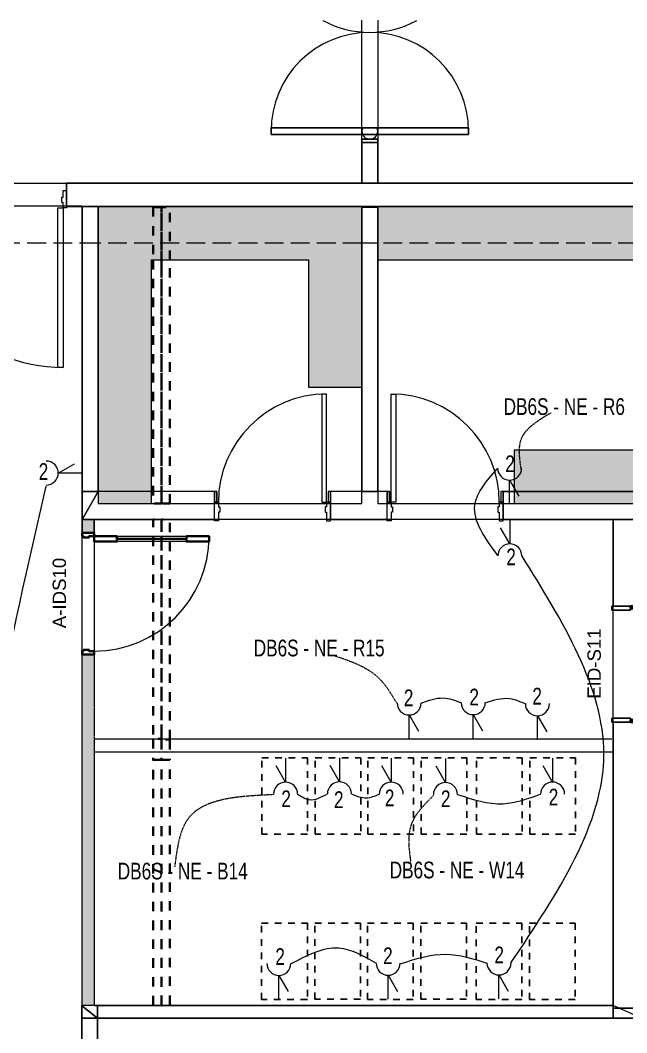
# Model space of a CAD drawing. Header units: millimetres. Extents: x -12392 to 16131, y -4930 to 15514.
# Drawn here: x 3695 to 8240, y 7928 to 15514 of the extents above; entities that cross this region are included whole.
import ezdxf

# ---------------------------------------------------------------- set-up
doc = ezdxf.new("R2010")
doc.units = ezdxf.units.MM
for name, pattern in [('IMPORT-Contour Line', [100, 50, -50]), ('IMPORT-Dashed', [282.222223, 141.111112, -141.111112]), ('IMPORT-Hidden Line', [195.611112, 141.111112, -54.5]), ('IMPORT-Small Dashed', [141.111111, 70.555556, -70.555556]), ('WSP_NZ_Hidden', [9.5, 6.5, -3])]:
    doc.linetypes.add(name, pattern=pattern)
for name, color, linetype, lineweight in [('0_Pen_No__27', 7, 'Continuous', 18), ('0_Pen_No__41', 130, 'Continuous', 35), ('0_Pen_No__81', 251, 'Continuous', 18), ('A-Des_ Fittings General', 250, 'Continuous', 13), ('A-Des_ Fittings General_Pen_No__81', 251, 'Continuous', 18), ('A-Des_ Roofs_Pen_No__81', 251, 'Continuous', 18), ('A-Des_ Walls', 250, 'Continuous', 13), ('A-Des_ Walls_Pen_No__81', 251, 'Continuous', 18), ('ARCHICAD Doors', 250, 'Continuous', 13), ('ARCHICAD Doors_Pen_No__81', 251, 'Continuous', 18), ('L06 Enlarged Ground Proposed Plan 01_GFEnlarged Proposed Plan 01_dwg', 8, 'Continuous', 13), ('New_A-Des_ Walls_Pen_No__193', 9, 'Continuous', 13), ('New_A-Des_ Walls_Pen_No__27', 7, 'Continuous', 18), ('New_A-Des_ Zones_Pen_No__94', 7, 'Continuous', 18), ('New_ARCHICAD Door Markers_Pen_No__66', 7, 'Continuous', 18), ('New_ARCHICAD Doors_Pen_No__3', 7, 'Continuous', 18), ('New_ARCHICAD Doors_Pen_No__43', 130, 'Continuous', 35), ('Non-Essential Power - MEC', 10, 'Continuous', 13)]:
    doc.layers.add(name, color=color, linetype=linetype, lineweight=lineweight)
doc.styles.add('Arial', font='arial.ttf', dxfattribs={"height": 100})
doc.styles.add('Arial Narrow', font='ARIALN.TTF', dxfattribs={"width": 0.9, "height": 125})

# ---------------------------------------------------------------- blocks, each defined once
blk = doc.blocks.new('L06 Enlarged Ground Proposed Plan 01_GFEnlarged Proposed Plan 01_dwg_CI Tools Door_13__1-12186644-NEW GROUND FLOOR LAYOUT - ELECTRICAL PROPOSED PLAN 01')
at = {"layer": 'ARCHICAD Doors_Pen_No__81', "color": 254}
blk.add_line((4464.7, 5460.8), (5014.7, 5460.8), dxfattribs=at)
at = {"layer": 'ARCHICAD Doors_Pen_No__81', "color": 254, "flags": 128}
for points in [[(4249.7, 6343.3), (4209.7, 6343.3), (4209.7, 6353.3), (4144.7, 6353.3), (4144.7, 6393.3), (4284.7, 6393.3), (4284.7, 6353.3), (4249.7, 6353.3), (4249.7, 6343.3), (4209.7, 6343.3), (4209.7, 6353.3), (4144.7, 6353.3), (4144.7, 6393.3), (4284.7, 6393.3), (4284.7, 6353.3), (4249.7, 6353.3)], [(4464.7, 5478.3), (4284.7, 5478.3), (4284.7, 5443.3), (5194.7, 5443.3), (5194.7, 5478.3), (4284.7, 5478.3), (4284.7, 5443.3), (4464.7, 5443.3), (4464.7, 5478.3), (4284.7, 5478.3), (4284.7, 5443.3), (4464.7, 5443.3)], [(5194.7, 5478.3), (5194.7, 5443.3), (5014.7, 5443.3), (5014.7, 5478.3), (5014.7, 5443.3), (5194.7, 5443.3), (5194.7, 5478.3), (5014.7, 5478.3)], [(4249.7, 5453.3), (4209.7, 5453.3), (4209.7, 5443.3), (4144.7, 5443.3), (4144.7, 5403.3), (4284.7, 5403.3), (4284.7, 5443.3), (4249.7, 5443.3), (4249.7, 5453.3), (4209.7, 5453.3), (4209.7, 5443.3), (4144.7, 5443.3), (4144.7, 5403.3), (4284.7, 5403.3), (4284.7, 5443.3), (4249.7, 5443.3)]]:
    blk.add_lwpolyline(points, close=True, dxfattribs=at)
at = {"layer": 'ARCHICAD Doors_Pen_No__81', "color": 254}
blk.add_arc((4284.7, 5443.3), 910, 360, 90, dxfattribs=at)
blk = doc.blocks.new('L06 Enlarged Ground Proposed Plan 01_GFEnlarged Proposed Plan 01_dwg_Wall_10_1-12186645-NEW GROUND FLOOR LAYOUT - ELECTRICAL PROPOSED PLAN 01')
at = {"layer": 'A-Des_ Walls', "color": 10}
for p, q in [((4249.7, 8133.3), (4159.7, 8133.3)), ((4274.7, 8133.3), (4249.7, 8133.3))]:
    blk.add_line(p, q, dxfattribs=at)
at = {"layer": 'A-Des_ Walls', "color": 10, "flags": 128}
blk.add_lwpolyline([(4159.7, 8133.3), (4154.7, 8133.3), (4274.7, 8038.3), (4274.7, 8133.3)], dxfattribs=at)
for points in [[(4274.7, 8038.3), (4154.7, 8133.3), (4154.7, 8038.3)], [(4154.7, 8038.3), (4154.7, 6393.3), (4274.7, 6393.3), (4274.7, 8038.3)], [(4154.7, 4008.3), (4274.7, 4008.3), (4274.7, 5403.3), (4154.7, 5403.3)]]:
    blk.add_lwpolyline(points, close=True, dxfattribs=at)
at = {"layer": 'A-Des_ Walls_Pen_No__81', "color": 254}
for p, q in [((4249.7, 8133.3), (4159.7, 8133.3)), ((4274.7, 8133.3), (4249.7, 8133.3))]:
    blk.add_line(p, q, dxfattribs=at)
at = {"layer": 'A-Des_ Walls_Pen_No__81', "color": 254, "flags": 128}
for points in [[(4159.7, 8133.3), (4154.7, 8133.3), (4154.7, 6393.3), (4274.7, 6393.3), (4274.7, 7798.3)], [(4154.7, 4008.3), (4154.7, 5403.3), (4274.7, 5403.3), (4274.7, 4008.3)]]:
    blk.add_lwpolyline(points, dxfattribs=at)
blk.add_blockref('L06 Enlarged Ground Proposed Plan 01_GFEnlarged Proposed Plan 01_dwg_CI Tools Door_13__1-12186644-NEW GROUND FLOOR LAYOUT - ELECTRICAL PROPOSED PLAN 01', (0, 0))
blk = doc.blocks.new('L06 Enlarged Ground Proposed Plan 01_GFEnlarged Proposed Plan 01_dwg_CI Tools Door_22__1-12186701-NEW GROUND FLOOR LAYOUT - ELECTRICAL PROPOSED PLAN 01')
at = {"layer": 'ARCHICAD Doors', "color": 10, "flags": 128}
for points in [[(5149.7, 11983.3), (5149.7, 11903.3), (5167.7, 11903.3), (5167.7, 11983.3)], [(6019.7, 11983.3), (6001.7, 11983.3), (6001.7, 11903.3), (6019.7, 11903.3)]]:
    blk.add_lwpolyline(points, close=True, dxfattribs=at)
at = {"layer": 'ARCHICAD Doors_Pen_No__81', "color": 254, "flags": 128}
for points in [[(5954.7, 12713.3), (5954.7, 11903.3), (5989.7, 11903.3), (5989.7, 12713.3), (5954.7, 12713.3), (5954.7, 11903.3), (5989.7, 11903.3), (5989.7, 12713.3)], [(5149.7, 11983.3), (5167.7, 11983.3), (5167.7, 11903.3), (5149.7, 11903.3)], [(6019.7, 11983.3), (6001.7, 11983.3), (6001.7, 11903.3), (6019.7, 11903.3)], [(5189.7, 11868.3), (5189.7, 11828.3), (5179.7, 11828.3), (5179.7, 11763.3), (5149.7, 11763.3), (5149.7, 11903.3), (5179.7, 11903.3), (5179.7, 11868.3), (5189.7, 11868.3), (5189.7, 11828.3), (5179.7, 11828.3), (5179.7, 11763.3), (5149.7, 11763.3), (5149.7, 11903.3), (5179.7, 11903.3), (5179.7, 11868.3)], [(5979.7, 11868.3), (5979.7, 11828.3), (5989.7, 11828.3), (5989.7, 11763.3), (6019.7, 11763.3), (6019.7, 11903.3), (5989.7, 11903.3), (5989.7, 11868.3), (5979.7, 11868.3), (5979.7, 11828.3), (5989.7, 11828.3), (5989.7, 11763.3), (6019.7, 11763.3), (6019.7, 11903.3), (5989.7, 11903.3), (5989.7, 11868.3)]]:
    blk.add_lwpolyline(points, close=True, dxfattribs=at)
at = {"layer": 'ARCHICAD Doors_Pen_No__81', "color": 254}
blk.add_arc((5989.7, 11903.3), 810, 90, 180, dxfattribs=at)
blk = doc.blocks.new('L06 Enlarged Ground Proposed Plan 01_GFEnlarged Proposed Plan 01_dwg_CI Tools Door_23__1-12186702-NEW GROUND FLOOR LAYOUT - ELECTRICAL PROPOSED PLAN 01')
at = {"layer": 'ARCHICAD Doors', "color": 10, "flags": 128}
for points in [[(6444.7, 11983.3), (6444.7, 11903.3), (6462.7, 11903.3), (6462.7, 11983.3)], [(7314.7, 11983.3), (7296.7, 11983.3), (7296.7, 11903.3), (7314.7, 11903.3)]]:
    blk.add_lwpolyline(points, close=True, dxfattribs=at)
at = {"layer": 'ARCHICAD Doors_Pen_No__81', "color": 254, "flags": 128}
for points in [[(6509.7, 12713.3), (6509.7, 11903.3), (6474.7, 11903.3), (6474.7, 12713.3), (6509.7, 12713.3), (6509.7, 11903.3), (6474.7, 11903.3), (6474.7, 12713.3)], [(6444.7, 11983.3), (6462.7, 11983.3), (6462.7, 11903.3), (6444.7, 11903.3)], [(7314.7, 11983.3), (7296.7, 11983.3), (7296.7, 11903.3), (7314.7, 11903.3)], [(6484.7, 11868.3), (6484.7, 11828.3), (6474.7, 11828.3), (6474.7, 11763.3), (6444.7, 11763.3), (6444.7, 11903.3), (6474.7, 11903.3), (6474.7, 11868.3), (6484.7, 11868.3), (6484.7, 11828.3), (6474.7, 11828.3), (6474.7, 11763.3), (6444.7, 11763.3), (6444.7, 11903.3), (6474.7, 11903.3), (6474.7, 11868.3)], [(7274.7, 11868.3), (7274.7, 11828.3), (7284.7, 11828.3), (7284.7, 11763.3), (7314.7, 11763.3), (7314.7, 11903.3), (7284.7, 11903.3), (7284.7, 11868.3), (7274.7, 11868.3), (7274.7, 11828.3), (7284.7, 11828.3), (7284.7, 11763.3), (7314.7, 11763.3), (7314.7, 11903.3), (7284.7, 11903.3), (7284.7, 11868.3)]]:
    blk.add_lwpolyline(points, close=True, dxfattribs=at)
at = {"layer": 'ARCHICAD Doors_Pen_No__81', "color": 254}
blk.add_arc((6474.7, 11903.3), 810, 360, 90, dxfattribs=at)
blk = doc.blocks.new('L06 Enlarged Ground Proposed Plan 01_GFEnlarged Proposed Plan 01_dwg_Wall_43_1-12186703-NEW GROUND FLOOR LAYOUT - ELECTRICAL PROPOSED PLAN 01')
at = {"color": 10, "lineweight": 13}
for p, q in [((4279.7, 11983.3), (4159.7, 11983.3)), ((4279.7, 11983.3), (4159.7, 11773.3)), ((4679.7, 11983.3), (4279.7, 11983.3)), ((7396.3, 11983.3), (7314.7, 11983.3)), ((4159.7, 11773.3), (4249.7, 11773.3))]:
    blk.add_line(p, q, dxfattribs=at)
at = {"color": 10, "lineweight": 13, "flags": 128}
for points in [[(4159.7, 11983.3), (4159.7, 11773.3), (4279.7, 11983.3)], [(4249.7, 11773.3), (5149.7, 11773.3), (5149.7, 11903.3), (5149.7, 11983.3), (4679.7, 11983.3)], [(7314.7, 11983.3), (7314.7, 11903.3), (7314.7, 11773.3), (10469.7, 11773.3), (10469.7, 11893.3)], [(10469.7, 11893.3), (10469.7, 11983.3), (7396.3, 11983.3)]]:
    blk.add_lwpolyline(points, dxfattribs=at)
blk.add_lwpolyline([(6019.7, 11903.3), (6019.7, 11773.3), (6444.7, 11773.3), (6444.7, 11903.3), (6444.7, 11983.3), (6019.7, 11983.3)], close=True, dxfattribs=at)
at = {"layer": '0_Pen_No__81', "color": 254}
for p, q in [((4679.7, 11983.3), (4279.7, 11983.3)), ((7396.3, 11983.3), (10469.7, 11983.3)), ((4159.7, 11773.3), (4249.7, 11773.3)), ((8349.7, 11773.3), (10469.7, 11773.3))]:
    blk.add_line(p, q, dxfattribs=at)
at = {"layer": '0_Pen_No__81', "color": 254, "flags": 128}
for points in [[(4249.7, 11773.3), (5149.7, 11773.3), (5149.7, 11903.3), (5149.7, 11983.3), (4679.7, 11983.3)], [(6254.7, 11983.3), (6019.7, 11983.3), (6019.7, 11903.3), (6019.7, 11773.3), (6444.7, 11773.3), (6444.7, 11903.3), (6444.7, 11983.3), (6374.7, 11983.3)], [(8139.7, 11773.3), (7314.7, 11773.3), (7314.7, 11903.3), (7314.7, 11983.3), (7396.3, 11983.3)]]:
    blk.add_lwpolyline(points, dxfattribs=at)
at = {"layer": 'A-Des_ Walls_Pen_No__81', "color": 254}
blk.add_line((4159.7, 11773.3), (4159.7, 11983.3), dxfattribs=at)
for name in ['L06 Enlarged Ground Proposed Plan 01_GFEnlarged Proposed Plan 01_dwg_CI Tools Door_22__1-12186701-NEW GROUND FLOOR LAYOUT - ELECTRICAL PROPOSED PLAN 01', 'L06 Enlarged Ground Proposed Plan 01_GFEnlarged Proposed Plan 01_dwg_CI Tools Door_23__1-12186702-NEW GROUND FLOOR LAYOUT - ELECTRICAL PROPOSED PLAN 01']:
    blk.add_blockref(name, (0, 0))
blk = doc.blocks.new('L06 Enlarged Ground Proposed Plan 01_GFEnlarged Proposed Plan 01_dwg_Wall_44_1-12186704-NEW GROUND FLOOR LAYOUT - ELECTRICAL PROPOSED PLAN 01')
at = {"layer": 'A-Des_ Walls', "color": 10}
blk.add_line((4279.7, 11983.3), (4279.7, 14118.3), dxfattribs=at)
at = {"layer": 'A-Des_ Walls', "color": 10, "flags": 128}
blk.add_lwpolyline([(4279.7, 14118.3), (4159.7, 14118.3), (4159.7, 11983.3), (4279.7, 11983.3)], dxfattribs=at)
at = {"layer": 'A-Des_ Walls_Pen_No__81', "color": 254}
for p, q in [((4159.7, 14118.3), (4159.7, 11983.3)), ((4279.7, 11983.3), (4279.7, 14118.3))]:
    blk.add_line(p, q, dxfattribs=at)
blk = doc.blocks.new('L06 Enlarged Ground Proposed Plan 01_GFEnlarged Proposed Plan 01_dwg_Wall_48_1-12186708-NEW GROUND FLOOR LAYOUT - ELECTRICAL PROPOSED PLAN 01')
at = {"layer": 'A-Des_ Walls', "color": 10}
for p, q in [((6254.7, 14113.3), (6254.7, 12764.2)), ((6374.7, 14113.3), (6254.7, 14113.3)), ((6374.7, 13718.3), (6374.7, 14113.3)), ((6374.7, 11983.3), (6374.7, 13718.3))]:
    blk.add_line(p, q, dxfattribs=at)
at = {"layer": 'A-Des_ Walls', "color": 10, "flags": 128}
blk.add_lwpolyline([(6254.7, 12764.2), (6254.7, 11983.3), (6374.7, 11983.3)], dxfattribs=at)
at = {"layer": 'A-Des_ Walls_Pen_No__81', "color": 254}
for p, q in [((6254.7, 14113.3), (6254.7, 12764.2)), ((6374.7, 13718.3), (6374.7, 14113.3)), ((6374.7, 11983.3), (6374.7, 13718.3)), ((6254.7, 12764.2), (6254.7, 11983.3))]:
    blk.add_line(p, q, dxfattribs=at)
blk = doc.blocks.new('L06 Enlarged Ground Proposed Plan 01_GFEnlarged Proposed Plan 01_dwg_CI Tools Door_7-12186709-NEW GROUND FLOOR LAYOUT - ELECTRICAL PROPOSED PLAN 01')
at = {"layer": 'New_ARCHICAD Doors_Pen_No__3', "color": 253, "flags": 128}
for points in [[(8129.7, 11124.8), (8269.7, 11124.8), (8269.7, 11094.8), (8129.7, 11094.8)], [(8269.7, 11094.8), (8269.7, 11124.8), (8129.7, 11124.8), (8129.7, 11094.8)], [(8129.7, 10254.8), (8269.7, 10254.8), (8269.7, 10284.8), (8129.7, 10284.8)], [(8269.7, 10284.8), (8269.7, 10254.8), (8129.7, 10254.8), (8129.7, 10284.8)]]:
    blk.add_lwpolyline(points, close=True, dxfattribs=at)
at = {"layer": 'New_ARCHICAD Doors_Pen_No__43', "color": 133, "flags": 128}
for points in [[(8349.7, 11124.8), (8349.7, 11106.8), (8269.7, 11106.8), (8269.7, 11124.8)], [(8349.7, 10254.8), (8349.7, 10272.8), (8269.7, 10272.8), (8269.7, 10254.8)]]:
    blk.add_lwpolyline(points, close=True, dxfattribs=at)
blk = doc.blocks.new('L06 Enlarged Ground Proposed Plan 01_GFEnlarged Proposed Plan 01_dwg_Wall_49_1-12186710-NEW GROUND FLOOR LAYOUT - ELECTRICAL PROPOSED PLAN 01')
at = {"color": 10, "lineweight": 13, "flags": 128}
blk.add_lwpolyline([(8349.7, 11773.3), (8139.7, 11773.3), (8139.7, 11124.8), (8269.7, 11124.8), (8349.7, 11124.8)], close=True, dxfattribs=at)
blk.add_lwpolyline([(8139.7, 10254.8), (8269.7, 10254.8), (8349.7, 10254.8), (8349.7, 8038.3), (8139.7, 8133.3), (8139.7, 8038.3), (8349.7, 8038.3), (8139.7, 8133.3), (8139.7, 10254.8)], dxfattribs=at)
at = {"layer": '0_Pen_No__27', "color": 253, "flags": 128}
for points in [[(8349.7, 11124.8), (8269.7, 11124.8), (8139.7, 11124.8)], [(8139.7, 10254.8), (8269.7, 10254.8), (8349.7, 10254.8)]]:
    blk.add_lwpolyline(points, dxfattribs=at)
at = {"layer": '0_Pen_No__81', "color": 254}
for p, q in [((8139.7, 11773.3), (8139.7, 11124.8)), ((8349.7, 11124.8), (8349.7, 11773.3)), ((8139.7, 10254.8), (8139.7, 8133.3)), ((8349.7, 10128.3), (8349.7, 10254.8)), ((8349.7, 8038.3), (8349.7, 10008.3))]:
    blk.add_line(p, q, dxfattribs=at)
at = {"layer": 'A-Des_ Walls_Pen_No__81', "color": 254}
blk.add_line((8349.7, 8038.3), (8139.7, 8038.3), dxfattribs=at)
blk.add_blockref('L06 Enlarged Ground Proposed Plan 01_GFEnlarged Proposed Plan 01_dwg_CI Tools Door_7-12186709-NEW GROUND FLOOR LAYOUT - ELECTRICAL PROPOSED PLAN 01', (0, 0))
at = {"layer": 'New_ARCHICAD Door Markers_Pen_No__66', "insert": (7946.1, 10694.7), "char_height": 100, "width": 630.515, "attachment_point": 2, "rotation": 90, "line_spacing_factor": 0.941778, "style": 'Arial'}
blk.add_mtext('EID-S11', dxfattribs=at)
blk = doc.blocks.new('L06 Enlarged Ground Proposed Plan 01_GFEnlarged Proposed Plan 01_dwg_Wall_51_1-12186712-NEW GROUND FLOOR LAYOUT - ELECTRICAL PROPOSED PLAN 01')
at = {"layer": 'A-Des_ Walls', "color": 10, "flags": 128}
blk.add_lwpolyline([(4274.7, 8038.3), (8139.7, 8038.3), (8139.7, 8133.3), (4274.7, 8133.3)], close=True, dxfattribs=at)
at = {"layer": 'A-Des_ Walls_Pen_No__81', "color": 254}
for p, q in [((8139.7, 8133.3), (4274.7, 8133.3)), ((4274.7, 8038.3), (8139.7, 8038.3))]:
    blk.add_line(p, q, dxfattribs=at)
blk = doc.blocks.new('L06 Enlarged Ground Proposed Plan 01_GFEnlarged Proposed Plan 01_dwg_Rectangular Door Opening 24_24__1-12186713-NEW GROUND FLOOR LAYOUT - ELECTRICAL PROPOSED PLAN 01')
at = {"layer": 'ARCHICAD Doors_Pen_No__81', "color": 254}
for p, q in [((8364.7, 8113.3), (8364.7, 8038.3)), ((9204.7, 8113.3), (9204.7, 8038.3))]:
    blk.add_line(p, q, dxfattribs=at)
blk = doc.blocks.new('L06 Enlarged Ground Proposed Plan 01_GFEnlarged Proposed Plan 01_dwg_Wall_52_1-12186714-NEW GROUND FLOOR LAYOUT - ELECTRICAL PROPOSED PLAN 01')
at = {"layer": 'A-Des_ Walls', "color": 10, "flags": 128}
blk.add_lwpolyline([(8139.7, 8038.3), (8364.7, 8038.3), (8364.7, 8113.3), (8139.7, 8113.3)], close=True, dxfattribs=at)
blk.add_lwpolyline([(9204.7, 8113.3), (9204.7, 8038.3), (10469.7, 8038.3), (10469.7, 8113.3), (9204.7, 8113.3), (8364.7, 8113.3), (8364.7, 8038.3), (9204.7, 8038.3), (9204.7, 8113.3)], dxfattribs=at)
at = {"layer": 'A-Des_ Walls_Pen_No__81', "color": 254, "flags": 128}
blk.add_lwpolyline([(8139.7, 8038.3), (8139.7, 8113.3), (8364.7, 8113.3), (8364.7, 8038.3)], close=True, dxfattribs=at)
blk.add_lwpolyline([(10469.7, 8113.3), (9204.7, 8113.3), (9204.7, 8038.3), (10469.7, 8038.3)], dxfattribs=at)
blk.add_blockref('L06 Enlarged Ground Proposed Plan 01_GFEnlarged Proposed Plan 01_dwg_Rectangular Door Opening 24_24__1-12186713-NEW GROUND FLOOR LAYOUT - ELECTRICAL PROPOSED PLAN 01', (0, 0))
blk = doc.blocks.new('L06 Enlarged Ground Proposed Plan 01_GFEnlarged Proposed Plan 01_dwg_CI Tools Door_34__1-12186778-NEW GROUND FLOOR LAYOUT - ELECTRICAL PROPOSED PLAN 01')
at = {"layer": 'ARCHICAD Doors_Pen_No__81', "color": 254, "flags": 128}
for points in [[(5574.7, 14658.3), (5574.7, 14708.3), (6368, 14708.3), (5574.7, 14708.3), (5574.7, 14658.3), (6368, 14658.3)], [(7054.7, 14708.3), (7054.7, 14658.3), (6261.4, 14658.3), (7054.7, 14658.3), (7054.7, 14708.3), (6261.4, 14708.3)], [(6254.7, 14598.3), (6374.7, 14598.3), (6374.7, 14623.3), (6254.7, 14623.3)], [(6374.7, 14623.3), (6374.7, 14598.3), (6254.7, 14598.3), (6254.7, 14623.3)]]:
    blk.add_lwpolyline(points, close=True, dxfattribs=at)
at = {"layer": 'ARCHICAD Doors_Pen_No__81', "color": 254}
for centre, radius, start, end in [((6314.7, 16163.3), 740, 241.56862, 298.43138), ((6314.7, 14683.3), 740, 360, 180), ((6304.7, 14683.3), 50, 150, 210), ((6304.7, 14683.3), 50, 150, 210), ((6314.7, 14683.3), 60, 180, 0), ((6324.7, 14683.3), 50, 330, 30), ((6324.7, 14683.3), 50, 330, 30)]:
    blk.add_arc(centre, radius, start, end, dxfattribs=at)
blk = doc.blocks.new('L06 Enlarged Ground Proposed Plan 01_GFEnlarged Proposed Plan 01_dwg_Wall_96_1-12186779-NEW GROUND FLOOR LAYOUT - ELECTRICAL PROPOSED PLAN 01')
at = {"layer": 'A-Des_ Walls', "color": 10}
for p, q in [((6254.7, 14118.3), (6254.7, 14113.3)), ((6374.7, 14118.3), (6254.7, 14118.3)), ((6254.7, 14113.3), (6374.7, 14113.3)), ((6374.7, 14113.3), (6374.7, 14118.3))]:
    blk.add_line(p, q, dxfattribs=at)
at = {"layer": 'A-Des_ Walls', "color": 10, "flags": 128}
blk.add_lwpolyline([(6254.7, 14293.3), (6374.7, 14293.3), (6374.7, 14598.3), (6254.7, 14598.3)], close=True, dxfattribs=at)
at = {"layer": 'A-Des_ Walls_Pen_No__81', "color": 254}
for p, q in [((6254.7, 14113.3), (6254.7, 14118.3)), ((6254.7, 14118.3), (6374.7, 14118.3)), ((6374.7, 14118.3), (6374.7, 14113.3))]:
    blk.add_line(p, q, dxfattribs=at)
at = {"layer": 'A-Des_ Walls_Pen_No__81', "color": 254, "flags": 128}
blk.add_lwpolyline([(6374.7, 14598.3), (6374.7, 14293.3), (6254.7, 14293.3), (6254.7, 14598.3), (6374.7, 14598.3)], dxfattribs=at)
blk.add_blockref('L06 Enlarged Ground Proposed Plan 01_GFEnlarged Proposed Plan 01_dwg_CI Tools Door_34__1-12186778-NEW GROUND FLOOR LAYOUT - ELECTRICAL PROPOSED PLAN 01', (0, 0))
blk = doc.blocks.new('L06 Enlarged Ground Proposed Plan 01_GFEnlarged Proposed Plan 01_dwg_CI Tools Door_40__1-12186796-NEW GROUND FLOOR LAYOUT - ELECTRICAL PROPOSED PLAN 01')
at = {"layer": 'ARCHICAD Doors_Pen_No__81', "color": 254, "flags": 128}
for points in [[(2832.2, 14148.3), (2832.2, 14188.3), (2822.2, 14188.3), (2822.2, 14238.3), (2797.2, 14238.3), (2797.2, 14108.3), (2822.2, 14108.3), (2822.2, 14148.3), (2832.2, 14148.3), (2832.2, 14188.3), (2822.2, 14188.3), (2822.2, 14238.3), (2797.2, 14238.3), (2797.2, 14108.3), (2822.2, 14108.3), (2822.2, 14148.3)], [(4007.2, 14148.3), (4007.2, 14188.3), (4017.2, 14188.3), (4017.2, 14238.3), (4042.2, 14238.3), (4042.2, 14108.3), (4017.2, 14108.3), (4017.2, 14148.3), (4007.2, 14148.3), (4007.2, 14188.3), (4017.2, 14188.3), (4017.2, 14238.3), (4042.2, 14238.3), (4042.2, 14108.3), (4017.2, 14108.3), (4017.2, 14148.3)], [(3977.2, 12913.3), (3977.2, 14108.3), (4017.2, 14108.3), (4017.2, 12913.3), (3977.2, 12913.3), (3977.2, 14108.3), (4017.2, 14108.3), (4017.2, 12913.3)]]:
    blk.add_lwpolyline(points, close=True, dxfattribs=at)
at = {"layer": 'ARCHICAD Doors_Pen_No__81', "color": 254}
blk.add_arc((4017.2, 14108.3), 1195, 180, 270, dxfattribs=at)
blk = doc.blocks.new('L06 Enlarged Ground Proposed Plan 01_GFEnlarged Proposed Plan 01_dwg_Wall_105_1-12186798-NEW GROUND FLOOR LAYOUT - ELECTRICAL PROPOSED PLAN 01')
at = {"layer": 'A-Des_ Walls', "color": 10}
for p, q in [((4042.2, 14118.3), (4279.7, 14118.3)), ((4279.7, 14118.3), (6254.7, 14118.3)), ((6254.7, 14118.3), (6374.7, 14118.3)), ((6374.7, 14118.3), (10469.7, 14118.3))]:
    blk.add_line(p, q, dxfattribs=at)
at = {"layer": 'A-Des_ Walls', "color": 10, "flags": 128}
blk.add_lwpolyline([(10607.6, 14293.3), (4042.2, 14293.3), (4042.2, 14238.3), (4042.2, 14118.3)], dxfattribs=at)
at = {"layer": 'A-Des_ Walls_Pen_No__81', "color": 254}
for p, q in [((10607.6, 14293.3), (6374.7, 14293.3)), ((4279.7, 14118.3), (6254.7, 14118.3)), ((6374.7, 14118.3), (10469.7, 14118.3))]:
    blk.add_line(p, q, dxfattribs=at)
at = {"layer": 'A-Des_ Walls_Pen_No__81', "color": 254, "flags": 128}
blk.add_lwpolyline([(4159.7, 14118.3), (4042.2, 14118.3), (4042.2, 14238.3), (4042.2, 14293.3), (6254.7, 14293.3)], dxfattribs=at)
blk.add_blockref('L06 Enlarged Ground Proposed Plan 01_GFEnlarged Proposed Plan 01_dwg_CI Tools Door_40__1-12186796-NEW GROUND FLOOR LAYOUT - ELECTRICAL PROPOSED PLAN 01', (0, 0))
blk = doc.blocks.new('L06 Enlarged Ground Proposed Plan 01_GFEnlarged Proposed Plan 01_dwg_CI Tools Door_9-12186849-NEW GROUND FLOOR LAYOUT - ELECTRICAL PROPOSED PLAN 01')
at = {"layer": 'New_ARCHICAD Doors_Pen_No__3', "color": 253, "flags": 128}
blk.add_lwpolyline([(4249.7, 11608), (4249.7, 11648), (5109.7, 11648), (5109.7, 11608)], close=True, dxfattribs=at)
at = {"layer": 'New_ARCHICAD Doors_Pen_No__3', "color": 253}
blk.add_arc((4249.7, 11648), 860, 270, 0, dxfattribs=at)
at = {"layer": 'New_ARCHICAD Doors_Pen_No__43', "color": 133}
blk.add_line((4419.7, 11628), (4939.7, 11628), dxfattribs=at)
at = {"layer": 'New_ARCHICAD Doors_Pen_No__43', "color": 133, "flags": 128}
for points in [[(4209.7, 11638), (4169.7, 11638), (4169.7, 11648), (4159.7, 11648), (4159.7, 11673), (4249.7, 11673), (4249.7, 11648), (4209.7, 11648), (4209.7, 11638), (4169.7, 11638), (4169.7, 11648), (4159.7, 11648), (4159.7, 11673), (4249.7, 11673), (4249.7, 11648), (4209.7, 11648)], [(4419.7, 11608), (4249.7, 11608), (4249.7, 11648), (4419.7, 11648), (4419.7, 11608), (4249.7, 11608), (4249.7, 11648), (4419.7, 11648)], [(5109.7, 11608), (5109.7, 11648), (4939.7, 11648), (4939.7, 11608), (4939.7, 11648), (5109.7, 11648), (5109.7, 11608), (4939.7, 11608)], [(4209.7, 10798), (4169.7, 10798), (4169.7, 10788), (4159.7, 10788), (4159.7, 10763), (4249.7, 10763), (4249.7, 10788), (4209.7, 10788), (4209.7, 10798), (4169.7, 10798), (4169.7, 10788), (4159.7, 10788), (4159.7, 10763), (4249.7, 10763), (4249.7, 10788), (4209.7, 10788)]]:
    blk.add_lwpolyline(points, close=True, dxfattribs=at)
blk = doc.blocks.new('L06 Enlarged Ground Proposed Plan 01_GFEnlarged Proposed Plan 01_dwg_Wall_156_1-12186850-NEW GROUND FLOOR LAYOUT - ELECTRICAL PROPOSED PLAN 01')
at = {"layer": 'New_A-Des_ Walls_Pen_No__193', "lineweight": 18}
for points in [[(4249.7, 11673), (4249.7, 11773.3), (4159.7, 11773.3), (4159.7, 11673)], [(4249.7, 8133.3), (4249.7, 10145.3), (4245.2, 10147.9), (4249.7, 10150.6), (4249.7, 10365.3), (4245.2, 10367.9), (4249.7, 10370.6), (4249.7, 10763), (4159.7, 10763), (4159.7, 8133.3), (4245.2, 8133.3)]]:
    blk.add_hatch(color=50, dxfattribs=at).paths.add_polyline_path(points)
at = {"layer": 'New_A-Des_ Walls_Pen_No__27', "color": 253}
for p, q in [((4249.7, 10365.3), (4249.7, 10150.6)), ((4249.7, 10145.3), (4249.7, 8133.3))]:
    blk.add_line(p, q, dxfattribs=at)
at = {"layer": 'New_A-Des_ Walls_Pen_No__27', "color": 253, "flags": 128}
for points in [[(4159.7, 11673), (4249.7, 11673), (4249.7, 11773.3), (4159.7, 11773.3), (4159.7, 11673)], [(4249.7, 8133.3), (4159.7, 8133.3), (4159.7, 10763), (4249.7, 10763), (4249.7, 10370.6)]]:
    blk.add_lwpolyline(points, dxfattribs=at)
blk.add_blockref('L06 Enlarged Ground Proposed Plan 01_GFEnlarged Proposed Plan 01_dwg_CI Tools Door_9-12186849-NEW GROUND FLOOR LAYOUT - ELECTRICAL PROPOSED PLAN 01', (0, 0))
at = {"layer": 'New_ARCHICAD Door Markers_Pen_No__66', "insert": (3937.6, 11222.9), "char_height": 100, "width": 630.515, "attachment_point": 2, "rotation": 90, "line_spacing_factor": 0.941778, "style": 'Arial'}
blk.add_mtext('A-IDS10', dxfattribs=at)
blk = doc.blocks.new('L06 Enlarged Ground Proposed Plan 01_GFEnlarged Proposed Plan 01_dwg_Roof_1_1-12186869-NEW GROUND FLOOR LAYOUT - ELECTRICAL PROPOSED PLAN 01')
at = {"layer": 'A-Des_ Roofs_Pen_No__81', "color": 254, "linetype": 'IMPORT-Hidden Line'}
for p, q in [((4279.7, 13845.1), (-12392.4, 13845.1)), ((6254.7, 13845.1), (4279.7, 13845.1)), ((6374.7, 13845.1), (6254.7, 13845.1)), ((10469.7, 13845.1), (6374.7, 13845.1))]:
    blk.add_line(p, q, dxfattribs=at)
blk = doc.blocks.new('L06 Enlarged Ground Proposed Plan 01_GFEnlarged Proposed Plan 01_dwg_Slab_55_1-12187062-NEW GROUND FLOOR LAYOUT - ELECTRICAL PROPOSED PLAN 01')
at = {"layer": 'A-Des_ Fittings General', "lineweight": 18}
blk.add_hatch(color=50, dxfattribs=at).paths.add_polyline_path([(10469.7, 11893.3), (10469.7, 14118.3), (6374.7, 14118.3), (6374.7, 13718.3), (10069.7, 13718.3), (10069.7, 12293.3), (7396.3, 12293.3), (7396.3, 11893.3)])
at = {"layer": 'A-Des_ Fittings General_Pen_No__81', "color": 254, "flags": 128}
blk.add_lwpolyline([(6374.7, 14118.3), (6374.7, 13718.3), (10069.7, 13718.3), (10069.7, 12824.4), (10069.7, 12293.3), (7396.3, 12293.3), (7396.3, 11893.3), (10469.7, 11893.3), (10469.7, 12193.3), (10469.7, 12824.4), (10469.7, 14118.3)], close=True, dxfattribs=at)
blk = doc.blocks.new('L06 Enlarged Ground Proposed Plan 01_GFEnlarged Proposed Plan 01_dwg_Slab_56_1-12187063-NEW GROUND FLOOR LAYOUT - ELECTRICAL PROPOSED PLAN 01')
at = {"layer": 'A-Des_ Fittings General', "lineweight": 18}
blk.add_hatch(color=50, dxfattribs=at).paths.add_polyline_path([(4679.7, 11893.3), (4679.7, 13718.3), (5854.7, 13718.3), (5854.7, 12764.2), (6254.7, 12764.2), (6254.7, 14118.3), (4279.7, 14118.3), (4279.7, 11893.3)])
at = {"layer": 'A-Des_ Fittings General_Pen_No__81', "color": 254, "flags": 128}
blk.add_lwpolyline([(4679.7, 11893.3), (4679.7, 13718.3), (5313.8, 13718.3), (5323.6, 13718.3), (5854.7, 13718.3), (5854.7, 12764.2), (6254.7, 12764.2), (6254.7, 14118.3), (5954.7, 14118.3), (5323.6, 14118.3), (5313.8, 14118.3), (4279.7, 14118.3), (4279.7, 11893.3)], close=True, dxfattribs=at)
blk = doc.blocks.new('L06 Enlarged Ground Proposed Plan 01_GFEnlarged Proposed Plan 01_dwg_CI Tools Door_44__1-12187072-NEW GROUND FLOOR LAYOUT - ELECTRICAL PROPOSED PLAN 01')
at = {"layer": 'ARCHICAD Doors_Pen_No__81', "color": 254, "flags": 128}
for points in [[(8429.7, 8798.3), (8429.7, 7988.3), (8389.7, 7988.3), (8389.7, 8798.3), (8429.7, 8798.3), (8429.7, 7988.3), (8389.7, 7988.3), (8389.7, 8798.3)], [(8399.7, 7948.3), (8399.7, 7908.3), (8389.7, 7908.3), (8389.7, 7848.3), (8364.7, 7848.3), (8364.7, 7988.3), (8389.7, 7988.3), (8389.7, 7948.3), (8399.7, 7948.3), (8399.7, 7908.3), (8389.7, 7908.3), (8389.7, 7848.3), (8364.7, 7848.3), (8364.7, 7988.3), (8389.7, 7988.3), (8389.7, 7948.3)], [(9189.7, 7948.3), (9189.7, 7908.3), (9199.7, 7908.3), (9199.7, 7848.3), (9224.7, 7848.3), (9224.7, 7988.3), (9199.7, 7988.3), (9199.7, 7948.3), (9189.7, 7948.3), (9189.7, 7908.3), (9199.7, 7908.3), (9199.7, 7848.3), (9224.7, 7848.3), (9224.7, 7988.3), (9199.7, 7988.3), (9199.7, 7948.3)]]:
    blk.add_lwpolyline(points, close=True, dxfattribs=at)
at = {"layer": 'ARCHICAD Doors_Pen_No__81', "color": 254}
blk.add_arc((8389.7, 7988.3), 810, 360, 90, dxfattribs=at)
blk = doc.blocks.new('L06 Enlarged Ground Proposed Plan 01_GFEnlarged Proposed Plan 01_dwg_Wall_164_1-12187073-NEW GROUND FLOOR LAYOUT - ELECTRICAL PROPOSED PLAN 01')
at = {"layer": 'A-Des_ Walls', "color": 10}
for p, q in [((4274.7, 7798.3), (4279.7, 7798.3)), ((4279.7, 7798.3), (6624.7, 7798.3))]:
    blk.add_line(p, q, dxfattribs=at)
at = {"layer": 'A-Des_ Walls', "color": 10, "flags": 128}
blk.add_lwpolyline([(6624.7, 7798.3), (8364.7, 7798.3), (8364.7, 7848.3), (8364.7, 7988.3), (8794.7, 7988.3), (9224.7, 7988.3), (9224.7, 7848.3), (9224.7, 7798.3), (10589.7, 7798.3), (10589.7, 8038.3), (4274.7, 8038.3), (4274.7, 7798.3)], dxfattribs=at)
at = {"layer": 'A-Des_ Walls_Pen_No__81', "color": 254}
for p, q in [((6999.7, 8038.3), (4274.7, 8038.3)), ((10469.7, 8038.3), (7199.7, 8038.3)), ((4274.7, 7798.3), (4279.7, 7798.3)), ((4279.7, 7798.3), (6624.7, 7798.3)), ((6624.7, 7798.3), (6999.7, 7798.3))]:
    blk.add_line(p, q, dxfattribs=at)
at = {"layer": 'A-Des_ Walls_Pen_No__81', "color": 254, "flags": 128}
for points in [[(8364.7, 7988.3), (8364.7, 7848.3), (8364.7, 7798.3), (7199.7, 7798.3)], [(9224.7, 7988.3), (9224.7, 7848.3), (9224.7, 7798.3), (10589.7, 7798.3)]]:
    blk.add_lwpolyline(points, dxfattribs=at)
blk.add_blockref('L06 Enlarged Ground Proposed Plan 01_GFEnlarged Proposed Plan 01_dwg_CI Tools Door_44__1-12187072-NEW GROUND FLOOR LAYOUT - ELECTRICAL PROPOSED PLAN 01', (0, 0))
blk = doc.blocks.new('L06 Enlarged Ground Proposed Plan 01_GFEnlarged Proposed Plan 01_dwg-12095837-NEW GROUND FLOOR LAYOUT - ELECTRICAL PROPOSED PLAN 01')
at = {"layer": '0_Pen_No__41', "color": 133, "linetype": 'IMPORT-Small Dashed'}
for p, q in [((4690.3, 14113.3), (4690.3, 13718.3)), ((4753, 14113.3), (4690.3, 14113.3)), ((4753, 13718.3), (4753, 14113.3)), ((4753, 11893.3), (4753, 13718.3)), ((4815.7, 11893.3), (4815.7, 13718.3))]:
    blk.add_line(p, q, dxfattribs=at)
at = {"layer": '0_Pen_No__41', "color": 133, "linetype": 'IMPORT-Small Dashed', "flags": 128}
for points in [[(4815.7, 13718.3), (4815.7, 14113.3), (4753, 14113.3), (4753, 13718.3)], [(4690.3, 13718.3), (4690.3, 11893.3), (4753, 11893.3)], [(4753, 13718.3), (4753, 11893.3), (4815.7, 11893.3)]]:
    blk.add_lwpolyline(points, dxfattribs=at)
for points in [[(4753, 10129.9), (4753, 11773.3), (4690.3, 11773.3), (4690.3, 10129.9)], [(4815.7, 10126.1), (4815.7, 11773.3), (4753, 11773.3), (4753, 10126.1)], [(4690.3, 9973.3), (4753, 9973.3), (4753, 10129.9), (4690.3, 10129.9)], [(4753, 9973.3), (4815.7, 9973.3), (4815.7, 10129.9), (4753, 10129.9)], [(4690.3, 8133.3), (4690.3, 9973.3), (4753, 9973.3), (4753, 8133.3), (4815.7, 8133.3), (4815.7, 9973.3), (4753, 9973.3), (4753, 8133.3)]]:
    blk.add_lwpolyline(points, close=True, dxfattribs=at)
at = {"layer": 'New_A-Des_ Zones_Pen_No__94', "color": 253}
for p, q in [((6254.7, 14293.3), (6254.7, 15514.2)), ((-12392.4, 14293.3), (6254.7, 14293.3)), ((10469.7, 14118.3), (6374.7, 14118.3)), ((6374.7, 14118.3), (6374.7, 14113.3)), ((6374.7, 14113.3), (6374.7, 13718.3)), ((6254.7, 11893.3), (6254.7, 12764.2)), ((4679.7, 11893.3), (6254.7, 11893.3)), ((4159.7, 11673), (4159.7, 11773.3)), ((4249.7, 11773.3), (4249.7, 11673)), ((4159.7, 10763), (4159.7, 11673)), ((4249.7, 11673), (4249.7, 10763)), ((4159.7, 8133.3), (4159.7, 10763)), ((4249.7, 10763), (4249.7, 10370.6)), ((4249.7, 10365.3), (4249.7, 10150.6)), ((4249.7, 10145.3), (4249.7, 8133.3))]:
    blk.add_line(p, q, dxfattribs=at)
at = {"layer": 'New_A-Des_ Zones_Pen_No__94', "color": 253, "flags": 128}
for points in [[(6374.7, 15514.2), (6374.7, 14293.3), (10607.6, 14293.3)], [(4159.7, 11773.3), (4159.7, 14120.7), (1269.7, 14120.7), (1269.7, 10098.3), (2189.7, 10098.3)], [(6254.7, 12764.2), (6254.7, 14113.3), (6254.7, 14118.3), (4279.7, 14118.3), (4279.7, 11893.3), (4679.7, 11893.3)], [(7396.3, 11893.3), (10469.7, 11893.3), (10469.7, 14118.3)], [(6374.7, 13718.3), (6374.7, 11893.3), (7396.3, 11893.3)], [(4249.7, 8133.3), (8139.7, 8133.3), (8139.7, 11773.3), (4249.7, 11773.3)], [(2189.7, 4953.3), (2189.7, 3773.3), (4159.7, 3773.3), (4159.7, 8133.3)]]:
    blk.add_lwpolyline(points, dxfattribs=at)
for name in ['L06 Enlarged Ground Proposed Plan 01_GFEnlarged Proposed Plan 01_dwg_Wall_96_1-12186779-NEW GROUND FLOOR LAYOUT - ELECTRICAL PROPOSED PLAN 01', 'L06 Enlarged Ground Proposed Plan 01_GFEnlarged Proposed Plan 01_dwg_Wall_105_1-12186798-NEW GROUND FLOOR LAYOUT - ELECTRICAL PROPOSED PLAN 01', 'L06 Enlarged Ground Proposed Plan 01_GFEnlarged Proposed Plan 01_dwg_Wall_44_1-12186704-NEW GROUND FLOOR LAYOUT - ELECTRICAL PROPOSED PLAN 01', 'L06 Enlarged Ground Proposed Plan 01_GFEnlarged Proposed Plan 01_dwg_Slab_56_1-12187063-NEW GROUND FLOOR LAYOUT - ELECTRICAL PROPOSED PLAN 01', 'L06 Enlarged Ground Proposed Plan 01_GFEnlarged Proposed Plan 01_dwg_Wall_48_1-12186708-NEW GROUND FLOOR LAYOUT - ELECTRICAL PROPOSED PLAN 01', 'L06 Enlarged Ground Proposed Plan 01_GFEnlarged Proposed Plan 01_dwg_Slab_55_1-12187062-NEW GROUND FLOOR LAYOUT - ELECTRICAL PROPOSED PLAN 01', 'L06 Enlarged Ground Proposed Plan 01_GFEnlarged Proposed Plan 01_dwg_Roof_1_1-12186869-NEW GROUND FLOOR LAYOUT - ELECTRICAL PROPOSED PLAN 01', 'L06 Enlarged Ground Proposed Plan 01_GFEnlarged Proposed Plan 01_dwg_Wall_43_1-12186703-NEW GROUND FLOOR LAYOUT - ELECTRICAL PROPOSED PLAN 01', 'L06 Enlarged Ground Proposed Plan 01_GFEnlarged Proposed Plan 01_dwg_Wall_156_1-12186850-NEW GROUND FLOOR LAYOUT - ELECTRICAL PROPOSED PLAN 01', 'L06 Enlarged Ground Proposed Plan 01_GFEnlarged Proposed Plan 01_dwg_Wall_49_1-12186710-NEW GROUND FLOOR LAYOUT - ELECTRICAL PROPOSED PLAN 01', 'L06 Enlarged Ground Proposed Plan 01_GFEnlarged Proposed Plan 01_dwg_Wall_164_1-12187073-NEW GROUND FLOOR LAYOUT - ELECTRICAL PROPOSED PLAN 01', 'L06 Enlarged Ground Proposed Plan 01_GFEnlarged Proposed Plan 01_dwg_Wall_10_1-12186645-NEW GROUND FLOOR LAYOUT - ELECTRICAL PROPOSED PLAN 01', 'L06 Enlarged Ground Proposed Plan 01_GFEnlarged Proposed Plan 01_dwg_Wall_51_1-12186712-NEW GROUND FLOOR LAYOUT - ELECTRICAL PROPOSED PLAN 01', 'L06 Enlarged Ground Proposed Plan 01_GFEnlarged Proposed Plan 01_dwg_Wall_52_1-12186714-NEW GROUND FLOOR LAYOUT - ELECTRICAL PROPOSED PLAN 01']:
    blk.add_blockref(name, (0, 0))

msp = doc.modelspace()

# ---------------------------------------------------------------- linework, layer by layer
at = {"linetype": 'IMPORT-Contour Line'}
for p, q in [((5505.7, 9416.6), (5505.7, 9987.9)), ((5505.7, 9987.9), (5848.5, 9987.9)), ((5848.5, 9987.9), (5848.5, 9416.6)), ((5904.8, 9416.7), (5904.8, 9988)), ((5904.8, 9988), (6247.6, 9988)), ((6247.6, 9988), (6247.6, 9416.7)), ((6299.7, 9416.6), (6299.7, 9987.9)), ((6299.7, 9987.9), (6642.5, 9987.9)), ((6642.5, 9987.9), (6642.5, 9416.6)), ((6698.9, 9416.7), (6698.9, 9988)), ((6698.9, 9988), (7041.7, 9988)), ((7041.7, 9988), (7041.7, 9416.7)), ((7113.7, 9415.8), (7113.7, 9987.1)), ((7113.7, 9987.1), (7456.5, 9987.1)), ((7456.5, 9987.1), (7456.5, 9415.8)), ((7512.9, 9415.9), (7512.9, 9987.2)), ((7512.9, 9987.2), (7855.7, 9987.2)), ((7855.7, 9987.2), (7855.7, 9415.9)), ((5848.5, 9416.6), (5505.7, 9416.6)), ((6247.6, 9416.7), (5904.8, 9416.7)), ((6642.5, 9416.6), (6299.7, 9416.6)), ((7041.7, 9416.7), (6698.9, 9416.7)), ((7456.5, 9415.8), (7113.7, 9415.8)), ((7855.7, 9415.9), (7512.9, 9415.9)), ((5503.7, 8178.6), (5503.7, 8750)), ((5503.7, 8750), (5846.5, 8750)), ((5846.5, 8750), (5846.5, 8178.6)), ((5902.8, 8178.7), (5902.8, 8750)), ((5902.8, 8750), (6245.6, 8750)), ((6245.6, 8750), (6245.6, 8178.7)), ((6297.7, 8178.6), (6297.7, 8750)), ((6297.7, 8750), (6640.5, 8750)), ((6640.5, 8750), (6640.5, 8178.6)), ((6696.9, 8178.7), (6696.9, 8750)), ((6696.9, 8750), (7039.7, 8750)), ((7039.7, 8750), (7039.7, 8178.7)), ((7111.7, 8177.8), (7111.7, 8749.2)), ((7111.7, 8749.2), (7454.5, 8749.2)), ((7454.5, 8749.2), (7454.5, 8177.8)), ((7510.9, 8177.9), (7510.9, 8749.2)), ((7510.9, 8749.2), (7853.7, 8749.2)), ((7853.7, 8749.2), (7853.7, 8177.9)), ((5846.5, 8178.6), (5503.7, 8178.6)), ((6245.6, 8178.7), (5902.8, 8178.7)), ((6640.5, 8178.6), (6297.7, 8178.6)), ((7039.7, 8178.7), (6696.9, 8178.7)), ((7454.5, 8177.8), (7111.7, 8177.8)), ((7853.7, 8177.9), (7510.9, 8177.9))]:
    msp.add_line(p, q, dxfattribs=at)
at = {"layer": 'L06 Enlarged Ground Proposed Plan 01_GFEnlarged Proposed Plan 01_dwg'}
for p, q in [((8129.7, 10128.3), (4249.7, 10128.3)), ((4249.7, 10032.7), (8139.7, 10032.7))]:
    msp.add_line(p, q, dxfattribs=at)
at = {"layer": 'Non-Essential Power - MEC', "lineweight": 18}
for p, q in [((3979.7, 12121.9), (4100.9, 12191.9)), ((4159.7, 12121.9), (3979.7, 12121.9)), ((7362.7, 11889), (7362.7, 12069)), ((7362.7, 12069), (7432.7, 11947.8)), ((7364.3, 11771.3), (7364.3, 11591.3)), ((7364.3, 11591.3), (7294.3, 11712.5)), ((6609.5, 10129.1), (6609.5, 10309.1)), ((6609.5, 10309.1), (6679.5, 10187.8)), ((7089.9, 10131.5), (7089.9, 10311.5)), ((7089.9, 10311.5), (7159.9, 10190.3)), ((7570.5, 10123.9), (7570.5, 10303.9)), ((7570.5, 10303.9), (7640.5, 10182.7)), ((5683.7, 9986.2), (5683.7, 9806.2)), ((6086.8, 9988.1), (6086.8, 9808.1)), ((6475.4, 9986.3), (6475.4, 9806.3)), ((6881.3, 9983.3), (6881.3, 9803.3)), ((7684.8, 9986.4), (7684.8, 9806.4)), ((5683.7, 9806.2), (5613.7, 9927.4)), ((6086.8, 9808.1), (6016.8, 9929.4)), ((6475.4, 9806.3), (6405.4, 9927.5)), ((6881.3, 9803.3), (6811.3, 9924.5)), ((7684.8, 9806.4), (7614.8, 9927.6)), ((5633.2, 8177.7), (5633.2, 8357.7)), ((5633.2, 8357.7), (5703.2, 8236.5)), ((6451.8, 8179.1), (6451.8, 8359.1)), ((6451.8, 8359.1), (6521.8, 8237.8)), ((7282.9, 8181.5), (7282.9, 8361.5)), ((7282.9, 8361.5), (7352.9, 8240.3))]:
    msp.add_line(p, q, dxfattribs=at)
for centre, start, end in [((3889.7, 12121.9), 270, 90), ((7362.7, 12159), 180, 0), ((7364.3, 11501.3), 0, 180), ((6609.5, 10399.1), 180, 0), ((7089.9, 10401.5), 180, 0), ((7570.5, 10393.9), 180, 0), ((5683.7, 9716.2), 0, 180), ((6086.8, 9718.1), 0, 180), ((6475.4, 9716.3), 0, 180), ((6881.3, 9713.3), 0, 180), ((7684.8, 9716.4), 0, 180), ((5633.2, 8447.7), 180, 0), ((6451.8, 8449.1), 180, 0), ((7282.9, 8451.5), 180, 0)]:
    msp.add_arc(centre, 90, start, end, dxfattribs=at)
at = {"layer": 'Non-Essential Power - MEC', "color": 18, "linetype": 'WSP_NZ_Hidden', "true_color": 0x000000}
for points in [[(7450, 12148.9), (7450, 12375.6), (7673.6, 12574)], [(6516.9, 10396.8), (6381.5, 10585.8), (6047.7, 10752.6)], [(5589.9, 9712.2), (4948.2, 9525.3), (4852.2, 9171.7)], [(6792.5, 9707.1), (6620.7, 9474.8), (6620.7, 9212.1)]]:
    msp.add_spline(points, degree=3, dxfattribs=at)
at = {"layer": 'Non-Essential Power - MEC'}
for points in [[(7273.9, 11504.2), (7101.9, 11882.5), (7269, 12152.7)], [(5459, 1629), (3439.7, 5268.7), (3889.6, 12022.4)], [(7372.7, 8451.3), (8068.9, 10018.6), (7454, 11504.2)], [(6699.5, 10396.8), (6864.1, 10436.4), (6999.9, 10400.8)], [(7179.7, 10401.2), (7362.9, 10432.3), (7481.7, 10392.4)], [(5774, 9716.3), (5863.5, 9674.7), (5996.4, 9718.4)], [(6176.6, 9718.4), (6290.5, 9688.4), (6385.3, 9716.6)], [(6971.9, 9713.7), (7313.6, 9644.2), (7594.8, 9716.5)], [(5722.8, 8444.1), (6083.2, 8564.2), (6361.8, 8448.5)], [(6541.9, 8444.4), (6883.9, 8516.6), (7192.9, 8449.4)]]:
    msp.add_spline(points, degree=3, dxfattribs=at)

# ---------------------------------------------------------------- block references
at = {"layer": 'L06 Enlarged Ground Proposed Plan 01_GFEnlarged Proposed Plan 01_dwg', "color": 253, "lineweight": 18}
msp.add_blockref('L06 Enlarged Ground Proposed Plan 01_GFEnlarged Proposed Plan 01_dwg-12095837-NEW GROUND FLOOR LAYOUT - ELECTRICAL PROPOSED PLAN 01', (0, 0), dxfattribs=at)

# ---------------------------------------------------------------- texts
at = {"linetype": 'IMPORT-Dashed', "insert": (5930.8, 9329), "char_height": 0.171, "attachment_point": 1}
msp.add_mtext_dynamic_manual_height_columns('{\\fArial Narrow|b0|i0|c0|p34;\\W0.9;\\C7;Trolley}', width=1059.864, gutter_width=0.856, heights=[0], dxfattribs=at)
at = {"layer": 'Non-Essential Power - MEC', "color": 7, "char_height": 125, "width": 3279.303, "attachment_point": 1, "style": 'Arial Narrow'}
for s, insert in [('DB6S - NE - R6', (7317.6, 12682.1)), ('DB6S - NE - R15', (5444.6, 10873.4)), ('DB6S - NE - B14', (4425.6, 9202.2)), ('DB6S - NE - W14', (6463.6, 9210.2))]:
    msp.add_mtext(s, dxfattribs=dict(at, insert=insert))
at = {"layer": 'Non-Essential Power - MEC', "color": 1, "char_height": 125, "width": 86.582, "attachment_point": 1, "style": 'Arial Narrow'}
for insert in [(7329.6, 12253.9), (3833, 12195.5), (7337.8, 11555.9), (6569.6, 10499.6), (7060.9, 10506.1), (7532.8, 10512.6), (5651.7, 9743.7), (6046, 9737.2), (6427.4, 9750.1), (6847.6, 9743.7), (7655.6, 9756.6), (7248.4, 8574.2), (5606.5, 8561.3), (6414.5, 8567.7)]:
    msp.add_mtext('2', dxfattribs=dict(at, insert=insert))

doc.saveas('drawing.dxf')
